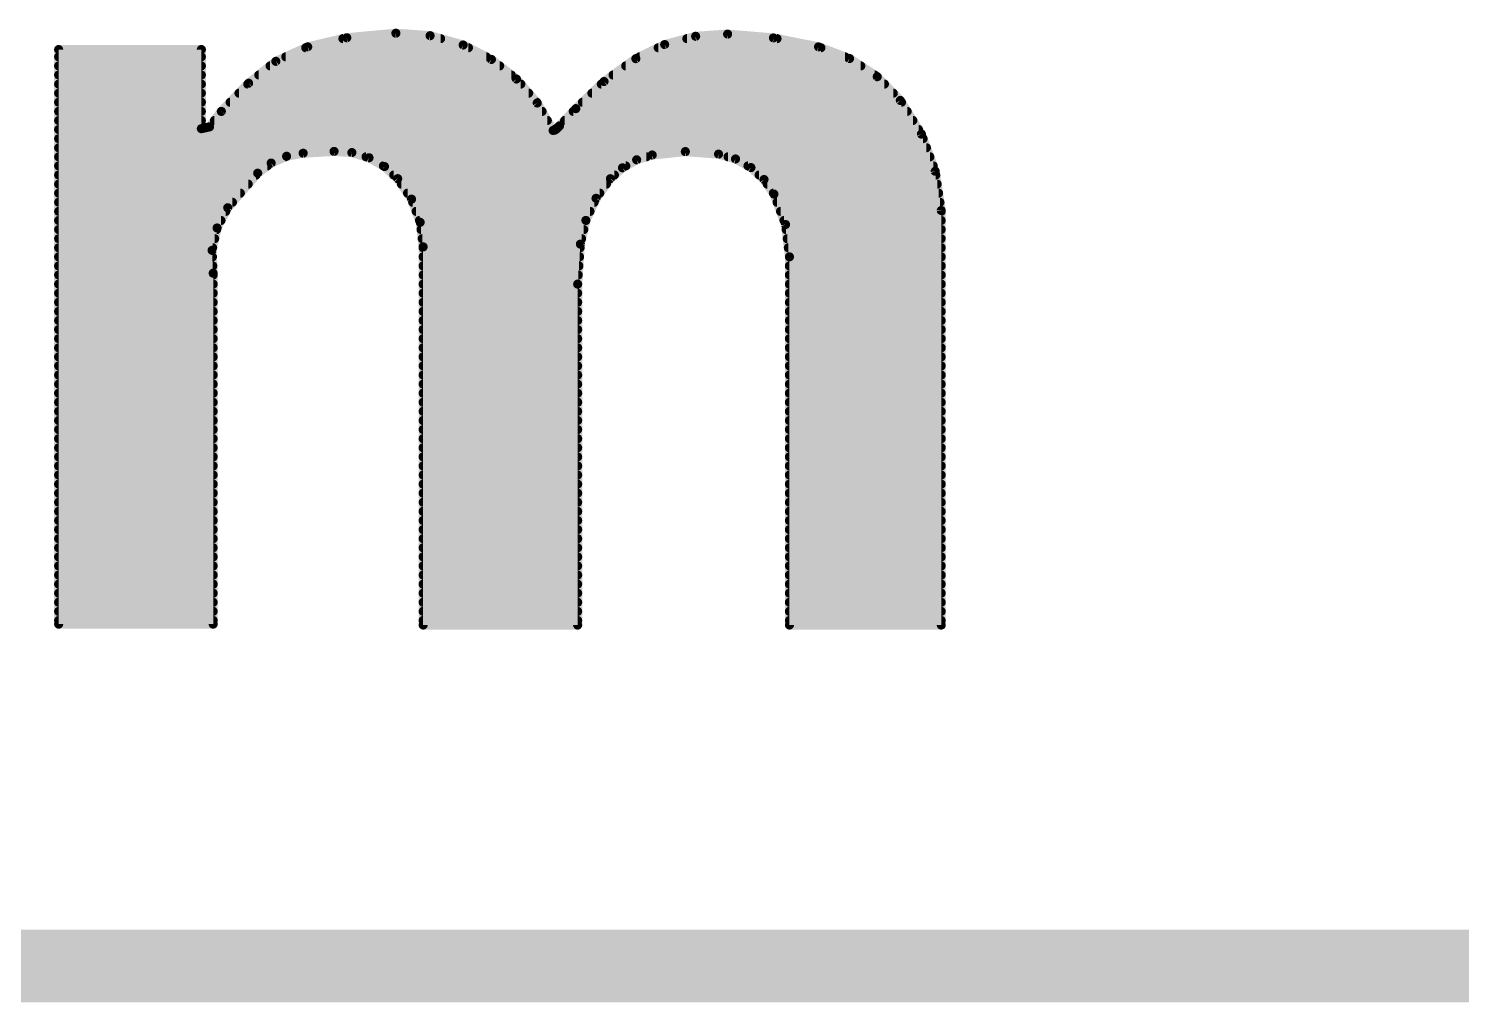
# Model space of a CAD drawing. Extents: x -0.1 to 94.1, y -0.1 to 63.6.
# Drawn here: x 54.587 to 58.591, y -0.102 to 2.619 of the extents above; entities that cross this region are included whole.
import ezdxf

# ---------------------------------------------------------------- set-up
doc = ezdxf.new("R2010")
doc.units = 0
doc.layers.add('20', color=53, linetype='CONTINUOUS')
doc.layers.add('21', color=41, linetype='CONTINUOUS')

msp = doc.modelspace()

# ---------------------------------------------------------------- linework, layer by layer
at = {"layer": '20', "const_width": 0.2032}
msp.add_lwpolyline([(2.3221, 0), (91.6579, 0)], dxfattribs=at)
at = {"layer": '21', "const_width": 0.0254}
for points in [[(55.3669, 2.5679), (55.4761, 2.5933)], [(55.4654, 2.5908), (55.7382, 2.5908)], [(55.4761, 2.5933), (55.6133, 2.606)], [(55.6133, 2.606), (55.709, 2.5991)], [(55.709, 2.5991), (55.8013, 2.573)], [(56.3644, 2.5742), (56.451, 2.5974)], [(56.4265, 2.5908), (56.6784, 2.5908)], [(56.451, 2.5974), (56.5404, 2.6035)], [(56.5404, 2.6035), (56.6684, 2.5928)], [(56.6684, 2.5928), (56.7944, 2.5679)], [(54.671, 0.955), (54.671, 2.5603)], [(54.671, 2.5603), (55.0697, 2.5603)], [(55.0697, 2.5603), (55.0697, 2.3393)], [(55.278, 2.5275), (55.3669, 2.5679)], [(55.3614, 2.5654), (55.8162, 2.5654)], [(55.8013, 2.573), (55.8803, 2.5327)], [(56.2839, 2.5349), (56.3644, 2.5742)], [(56.3464, 2.5654), (56.801, 2.5654)], [(56.7944, 2.5679), (56.881, 2.5352)], [(54.671, 2.54), (55.0697, 2.54)], [(54.671, 2.5146), (55.0697, 2.5146)], [(55.2018, 2.4663), (55.278, 2.5275)], [(55.2619, 2.5146), (55.9034, 2.5146)], [(55.3055, 2.54), (55.8659, 2.54)], [(55.8803, 2.5327), (55.9502, 2.478)], [(56.195, 2.4711), (56.2839, 2.5349)], [(56.2556, 2.5146), (56.9125, 2.5146)], [(56.2943, 2.54), (56.8684, 2.54)], [(56.881, 2.5352), (56.9585, 2.4845)], [(54.671, 2.4892), (55.0697, 2.4892)], [(55.2303, 2.4892), (55.9359, 2.4892)], [(55.9502, 2.478), (56.0083, 2.4111)], [(56.1162, 2.3952), (56.195, 2.4711)], [(56.2202, 2.4892), (56.9513, 2.4892)], [(56.9585, 2.4845), (57.023, 2.4181)], [(54.671, 2.4638), (55.0697, 2.4638)], [(54.671, 2.4384), (55.0697, 2.4384)], [(55.1256, 2.3876), (55.2018, 2.4663)], [(55.1748, 2.4384), (55.9846, 2.4384)], [(55.1994, 2.4638), (55.9625, 2.4638)], [(56.1611, 2.4384), (57.0033, 2.4384)], [(56.1874, 2.4638), (56.9786, 2.4638)], [(54.671, 2.413), (55.0697, 2.413)], [(55.1502, 2.413), (56.0067, 2.413)], [(56.0083, 2.4111), (56.0527, 2.3343)], [(56.0705, 2.347), (56.1162, 2.3952)], [(56.1347, 2.413), (57.0262, 2.413)], [(57.023, 2.4181), (57.0818, 2.3242)], [(54.671, 2.3876), (55.0697, 2.3876)], [(54.671, 2.3622), (55.0697, 2.3622)], [(55.0926, 2.3444), (55.1256, 2.3876)], [(55.1062, 2.3622), (56.0366, 2.3622)], [(55.1256, 2.3876), (56.0219, 2.3876)], [(56.0849, 2.3622), (57.058, 2.3622)], [(56.109, 2.3876), (57.0421, 2.3876)], [(54.671, 2.3368), (56.0513, 2.3368)], [(54.671, 2.3114), (57.0866, 2.3114)], [(55.0697, 2.3393), (55.0926, 2.3444)], [(56.0527, 2.3343), (56.0574, 2.3352)], [(56.0574, 2.3352), (56.0614, 2.3379)], [(56.0598, 2.3368), (57.0739, 2.3368)], [(56.0614, 2.3379), (56.0705, 2.347)], [(57.0818, 2.3242), (57.1205, 2.2203)], [(54.671, 2.286), (57.096, 2.286)], [(55.3542, 2.2708), (55.3079, 2.2621)], [(55.4406, 2.2758), (55.3542, 2.2708)], [(55.4904, 2.2725), (55.4406, 2.2758)], [(55.5383, 2.2581), (55.4904, 2.2725)], [(56.4222, 2.2752), (56.3296, 2.2657)], [(56.515, 2.2682), (56.4222, 2.2752)], [(54.671, 2.2606), (55.3044, 2.2606)], [(54.671, 2.2352), (55.2542, 2.2352)], [(55.2648, 2.2432), (55.2272, 2.2149)], [(55.3079, 2.2621), (55.2648, 2.2432)], [(55.53, 2.2606), (56.313, 2.2606)], [(55.5816, 2.2334), (55.5383, 2.2581)], [(55.5785, 2.2352), (56.2558, 2.2352)], [(55.6184, 2.1996), (55.5816, 2.2334)], [(56.2465, 2.23), (56.2127, 2.1996)], [(56.2861, 2.2524), (56.2465, 2.23)], [(56.3296, 2.2657), (56.2861, 2.2524)], [(56.5625, 2.2547), (56.515, 2.2682)], [(56.5416, 2.2606), (57.1055, 2.2606)], [(56.6056, 2.2306), (56.5625, 2.2547)], [(56.5973, 2.2352), (57.1149, 2.2352)], [(56.6421, 2.1973), (56.6056, 2.2306)], [(54.671, 2.2098), (55.2228, 2.2098)], [(55.2272, 2.2149), (55.1434, 2.1184)], [(55.6073, 2.2098), (56.2241, 2.2098)], [(55.6571, 2.1424), (55.6184, 2.1996)], [(56.2127, 2.1996), (56.1726, 2.1447)], [(56.6284, 2.2098), (57.1221, 2.2098)], [(56.6699, 2.1565), (56.6421, 2.1973)], [(57.1205, 2.2203), (57.1373, 2.1107)], [(54.671, 2.1844), (55.2007, 2.1844)], [(54.671, 2.159), (55.1787, 2.159)], [(55.6287, 2.1844), (56.2016, 2.1844)], [(55.6459, 2.159), (56.1831, 2.159)], [(56.6509, 2.1844), (57.126, 2.1844)], [(56.6682, 2.159), (57.1299, 2.159)], [(56.7021, 2.0715), (56.6699, 2.1565)], [(54.671, 2.1336), (55.1566, 2.1336)], [(55.1434, 2.1184), (55.1136, 2.0618)], [(55.6813, 2.0777), (55.6571, 2.1424)], [(55.6604, 2.1336), (56.1675, 2.1336)], [(56.1726, 2.1447), (56.1443, 2.083)], [(56.6786, 2.1336), (57.1338, 2.1336)], [(57.1373, 2.1107), (57.1373, 0.9525)], [(54.671, 2.1082), (55.138, 2.1082)], [(54.671, 2.0828), (55.1246, 2.0828)], [(55.6699, 2.1082), (56.1559, 2.1082)], [(55.6794, 2.0828), (56.1443, 2.0828)], [(55.6895, 2.0091), (55.6813, 2.0777)], [(56.1443, 2.083), (56.1289, 2.0168)], [(56.6882, 2.1082), (57.1373, 2.1082)], [(56.6979, 2.0828), (57.1373, 2.0828)], [(56.7131, 1.9812), (56.7021, 2.0715)], [(54.671, 2.0574), (55.1126, 2.0574)], [(54.671, 2.032), (55.107, 2.032)], [(55.1136, 2.0618), (55.0997, 1.9994)], [(55.6837, 2.0574), (56.1384, 2.0574)], [(55.6868, 2.032), (56.1324, 2.032)], [(56.7039, 2.0574), (57.1373, 2.0574)], [(56.7069, 2.032), (57.1373, 2.032)], [(54.671, 2.0066), (55.1013, 2.0066)], [(55.0997, 1.9994), (55.1028, 1.9355)], [(55.6895, 0.9525), (55.6895, 2.0091)], [(55.6895, 2.0066), (56.1282, 2.0066)], [(56.1289, 2.0168), (56.1213, 1.905)], [(56.71, 2.0066), (57.1373, 2.0066)], [(54.671, 1.9812), (55.1006, 1.9812)], [(54.671, 1.9558), (55.1018, 1.9558)], [(55.6895, 1.9812), (56.1265, 1.9812)], [(55.6895, 1.9558), (56.1248, 1.9558)], [(56.7131, 0.9525), (56.7131, 1.9812)], [(56.7131, 1.9812), (57.1373, 1.9812)], [(56.7131, 1.9558), (57.1373, 1.9558)], [(54.671, 1.9304), (55.1028, 1.9304)], [(55.1028, 1.9355), (55.1028, 0.955)], [(55.6895, 1.9304), (56.123, 1.9304)], [(56.7131, 1.9304), (57.1373, 1.9304)], [(54.671, 1.905), (55.1028, 1.905)], [(54.671, 1.8796), (55.1028, 1.8796)], [(55.6895, 1.905), (56.1213, 1.905)], [(55.6895, 1.8796), (56.1213, 1.8796)], [(56.1213, 1.905), (56.1213, 0.9525)], [(56.7131, 1.905), (57.1373, 1.905)], [(56.7131, 1.8796), (57.1373, 1.8796)], [(54.671, 1.8542), (55.1028, 1.8542)], [(55.6895, 1.8542), (56.1213, 1.8542)], [(56.7131, 1.8542), (57.1373, 1.8542)], [(54.671, 1.8288), (55.1028, 1.8288)], [(54.671, 1.8034), (55.1028, 1.8034)], [(55.6895, 1.8288), (56.1213, 1.8288)], [(55.6895, 1.8034), (56.1213, 1.8034)], [(56.7131, 1.8288), (57.1373, 1.8288)], [(56.7131, 1.8034), (57.1373, 1.8034)], [(54.671, 1.778), (55.1028, 1.778)], [(54.671, 1.7526), (55.1028, 1.7526)], [(55.6895, 1.778), (56.1213, 1.778)], [(55.6895, 1.7526), (56.1213, 1.7526)], [(56.7131, 1.778), (57.1373, 1.778)], [(56.7131, 1.7526), (57.1373, 1.7526)], [(54.671, 1.7272), (55.1028, 1.7272)], [(55.6895, 1.7272), (56.1213, 1.7272)], [(56.7131, 1.7272), (57.1373, 1.7272)], [(54.671, 1.7018), (55.1028, 1.7018)], [(54.671, 1.6764), (55.1028, 1.6764)], [(55.6895, 1.7018), (56.1213, 1.7018)], [(55.6895, 1.6764), (56.1213, 1.6764)], [(56.7131, 1.7018), (57.1373, 1.7018)], [(56.7131, 1.6764), (57.1373, 1.6764)], [(54.671, 1.651), (55.1028, 1.651)], [(55.6895, 1.651), (56.1213, 1.651)], [(56.7131, 1.651), (57.1373, 1.651)], [(54.671, 1.6256), (55.1028, 1.6256)], [(54.671, 1.6002), (55.1028, 1.6002)], [(55.6895, 1.6256), (56.1213, 1.6256)], [(55.6895, 1.6002), (56.1213, 1.6002)], [(56.7131, 1.6256), (57.1373, 1.6256)], [(56.7131, 1.6002), (57.1373, 1.6002)], [(54.671, 1.5748), (55.1028, 1.5748)], [(54.671, 1.5494), (55.1028, 1.5494)], [(55.6895, 1.5748), (56.1213, 1.5748)], [(55.6895, 1.5494), (56.1213, 1.5494)], [(56.7131, 1.5748), (57.1373, 1.5748)], [(56.7131, 1.5494), (57.1373, 1.5494)], [(54.671, 1.524), (55.1028, 1.524)], [(55.6895, 1.524), (56.1213, 1.524)], [(56.7131, 1.524), (57.1373, 1.524)], [(54.671, 1.4986), (55.1028, 1.4986)], [(54.671, 1.4732), (55.1028, 1.4732)], [(55.6895, 1.4986), (56.1213, 1.4986)], [(55.6895, 1.4732), (56.1213, 1.4732)], [(56.7131, 1.4986), (57.1373, 1.4986)], [(56.7131, 1.4732), (57.1373, 1.4732)], [(54.671, 1.4478), (55.1028, 1.4478)], [(55.6895, 1.4478), (56.1213, 1.4478)], [(56.7131, 1.4478), (57.1373, 1.4478)], [(54.671, 1.4224), (55.1028, 1.4224)], [(54.671, 1.397), (55.1028, 1.397)], [(55.6895, 1.4224), (56.1213, 1.4224)], [(55.6895, 1.397), (56.1213, 1.397)], [(56.7131, 1.4224), (57.1373, 1.4224)], [(56.7131, 1.397), (57.1373, 1.397)], [(54.671, 1.3716), (55.1028, 1.3716)], [(55.6895, 1.3716), (56.1213, 1.3716)], [(56.7131, 1.3716), (57.1373, 1.3716)], [(54.671, 1.3462), (55.1028, 1.3462)], [(54.671, 1.3208), (55.1028, 1.3208)], [(55.6895, 1.3462), (56.1213, 1.3462)], [(55.6895, 1.3208), (56.1213, 1.3208)], [(56.7131, 1.3462), (57.1373, 1.3462)], [(56.7131, 1.3208), (57.1373, 1.3208)], [(54.671, 1.2954), (55.1028, 1.2954)], [(54.671, 1.27), (55.1028, 1.27)], [(55.6895, 1.2954), (56.1213, 1.2954)], [(55.6895, 1.27), (56.1213, 1.27)], [(56.7131, 1.2954), (57.1373, 1.2954)], [(56.7131, 1.27), (57.1373, 1.27)], [(54.671, 1.2446), (55.1028, 1.2446)], [(55.6895, 1.2446), (56.1213, 1.2446)], [(56.7131, 1.2446), (57.1373, 1.2446)], [(54.671, 1.2192), (55.1028, 1.2192)], [(54.671, 1.1938), (55.1028, 1.1938)], [(55.6895, 1.2192), (56.1213, 1.2192)], [(55.6895, 1.1938), (56.1213, 1.1938)], [(56.7131, 1.2192), (57.1373, 1.2192)], [(56.7131, 1.1938), (57.1373, 1.1938)], [(54.671, 1.1684), (55.1028, 1.1684)], [(55.6895, 1.1684), (56.1213, 1.1684)], [(56.7131, 1.1684), (57.1373, 1.1684)], [(54.671, 1.143), (55.1028, 1.143)], [(54.671, 1.1176), (55.1028, 1.1176)], [(55.6895, 1.143), (56.1213, 1.143)], [(55.6895, 1.1176), (56.1213, 1.1176)], [(56.7131, 1.143), (57.1373, 1.143)], [(56.7131, 1.1176), (57.1373, 1.1176)], [(54.671, 1.0922), (55.1028, 1.0922)], [(55.6895, 1.0922), (56.1213, 1.0922)], [(56.7131, 1.0922), (57.1373, 1.0922)], [(54.671, 1.0668), (55.1028, 1.0668)], [(54.671, 1.0414), (55.1028, 1.0414)], [(55.6895, 1.0668), (56.1213, 1.0668)], [(55.6895, 1.0414), (56.1213, 1.0414)], [(56.7131, 1.0668), (57.1373, 1.0668)], [(56.7131, 1.0414), (57.1373, 1.0414)], [(54.671, 1.016), (55.1028, 1.016)], [(54.671, 0.9906), (55.1028, 0.9906)], [(55.6895, 1.016), (56.1213, 1.016)], [(55.6895, 0.9906), (56.1213, 0.9906)], [(56.7131, 1.016), (57.1373, 1.016)], [(56.7131, 0.9906), (57.1373, 0.9906)], [(54.671, 0.9652), (55.1028, 0.9652)], [(55.1028, 0.955), (54.671, 0.955)], [(55.6895, 0.9652), (56.1213, 0.9652)], [(56.1213, 0.9525), (55.6895, 0.9525)], [(56.7131, 0.9652), (57.1373, 0.9652)], [(57.1373, 0.9525), (56.7131, 0.9525)]]:
    msp.add_lwpolyline(points, dxfattribs=at)
at = {"layer": '21', "const_width": 0.0127}
for points in [[(55.4654, 2.5972, 1), (55.4654, 2.5845)], [(55.4755, 2.5996, 1), (55.4767, 2.587)], [(55.4775, 2.5871, 1), (55.4747, 2.5995)], [(55.6138, 2.6123, 1), (55.6128, 2.5997)], [(55.6139, 2.5997, 1), (55.6127, 2.6123)], [(55.7107, 2.6052, 1), (55.7073, 2.5929)], [(55.7085, 2.5927, 1), (55.7094, 2.6054)], [(55.7382, 2.5845, 1), (55.7382, 2.5972)], [(56.4265, 2.5972, 1), (56.4265, 2.5845)], [(56.4506, 2.6037, 1), (56.4514, 2.591)], [(56.4526, 2.5912, 1), (56.4494, 2.6035)], [(56.5409, 2.6098, 1), (56.5399, 2.5972)], [(56.5408, 2.5972, 1), (56.54, 2.6098)], [(56.6696, 2.599, 1), (56.6672, 2.5866)], [(56.6679, 2.5865, 1), (56.6689, 2.5991)], [(56.6784, 2.5845, 1), (56.6784, 2.5972)], [(54.671, 2.5667, 1), (54.671, 2.554)], [(54.6773, 2.5603, 1), (54.6647, 2.5603)], [(55.0761, 2.5603, 1), (55.0634, 2.5603)], [(55.0697, 2.554, 1), (55.0697, 2.5667)], [(55.3614, 2.5717, 1), (55.3614, 2.5591)], [(55.3655, 2.5741, 1), (55.3683, 2.5617)], [(55.3695, 2.5621, 1), (55.3643, 2.5737)], [(55.8042, 2.5787, 1), (55.7984, 2.5673)], [(55.7996, 2.5669, 1), (55.803, 2.5791)], [(55.8162, 2.5591, 1), (55.8162, 2.5717)], [(56.3464, 2.5717, 1), (56.3464, 2.5591)], [(56.3628, 2.5803, 1), (56.3661, 2.5681)], [(56.3672, 2.5685, 1), (56.3616, 2.5799)], [(56.7966, 2.5738, 1), (56.7922, 2.562)], [(56.7932, 2.5617, 1), (56.7956, 2.5741)], [(56.801, 2.5591, 1), (56.801, 2.5717)], [(54.671, 2.5463, 1), (54.671, 2.5337)], [(54.671, 2.521, 1), (54.671, 2.5083)], [(55.0697, 2.5337, 1), (55.0697, 2.5463)], [(55.0697, 2.5083, 1), (55.0697, 2.521)], [(55.2619, 2.521, 1), (55.2619, 2.5083)], [(55.2753, 2.5332, 1), (55.2806, 2.5217)], [(55.2819, 2.5225, 1), (55.274, 2.5324)], [(55.3055, 2.5463, 1), (55.3055, 2.5337)], [(55.8659, 2.5337, 1), (55.8659, 2.5463)], [(55.8842, 2.5377, 1), (55.8764, 2.5277)], [(55.8774, 2.527, 1), (55.8832, 2.5383)], [(55.9034, 2.5083, 1), (55.9034, 2.521)], [(56.2556, 2.521, 1), (56.2556, 2.5083)], [(56.2811, 2.5406, 1), (56.2867, 2.5292)], [(56.2876, 2.5297, 1), (56.2802, 2.5401)], [(56.2943, 2.5463, 1), (56.2943, 2.5337)], [(56.8684, 2.5337, 1), (56.8684, 2.5463)], [(56.8845, 2.5406, 1), (56.8776, 2.5299)], [(56.8788, 2.5293, 1), (56.8833, 2.5412)], [(56.9125, 2.5083, 1), (56.9125, 2.521)], [(54.671, 2.4956, 1), (54.671, 2.4829)], [(55.0697, 2.4829, 1), (55.0697, 2.4956)], [(55.2303, 2.4956, 1), (55.2303, 2.4829)], [(55.9359, 2.4829, 1), (55.9359, 2.4956)], [(55.9549, 2.4822, 1), (55.9454, 2.4739)], [(55.9462, 2.473, 1), (55.9541, 2.483)], [(56.1913, 2.4763, 1), (56.1987, 2.4659)], [(56.1994, 2.4665, 1), (56.1906, 2.4757)], [(56.2202, 2.4956, 1), (56.2202, 2.4829)], [(56.9513, 2.4829, 1), (56.9513, 2.4956)], [(56.963, 2.4889, 1), (56.9539, 2.4801)], [(56.955, 2.4792, 1), (56.962, 2.4898)], [(54.671, 2.4701, 1), (54.671, 2.4575)], [(54.671, 2.4447, 1), (54.671, 2.4321)], [(55.0697, 2.4575, 1), (55.0697, 2.4701)], [(55.0697, 2.4321, 1), (55.0697, 2.4447)], [(55.1748, 2.4447, 1), (55.1748, 2.4321)], [(55.1994, 2.4701, 1), (55.1994, 2.4575)], [(55.1978, 2.4713, 1), (55.2058, 2.4613)], [(55.2064, 2.4619, 1), (55.1972, 2.4707)], [(55.9625, 2.4575, 1), (55.9625, 2.4701)], [(55.9846, 2.4321, 1), (55.9846, 2.4447)], [(56.1611, 2.4447, 1), (56.1611, 2.4321)], [(56.1874, 2.4701, 1), (56.1874, 2.4575)], [(56.9786, 2.4575, 1), (56.9786, 2.4701)], [(57.0033, 2.4321, 1), (57.0033, 2.4447)], [(54.671, 2.4194, 1), (54.671, 2.4067)], [(55.0697, 2.4067, 1), (55.0697, 2.4194)], [(55.1502, 2.4194, 1), (55.1502, 2.4067)], [(56.0138, 2.4143, 1), (56.0028, 2.4079)], [(56.0035, 2.4069, 1), (56.0131, 2.4153)], [(56.0067, 2.4067, 1), (56.0067, 2.4194)], [(56.1118, 2.3998, 1), (56.1206, 2.3906)], [(56.1208, 2.3908, 1), (56.1116, 2.3996)], [(56.1347, 2.4194, 1), (56.1347, 2.4067)], [(57.0284, 2.4215, 1), (57.0176, 2.4147)], [(57.0184, 2.4137, 1), (57.0276, 2.4225)], [(57.0262, 2.4067, 1), (57.0262, 2.4194)], [(54.671, 2.3939, 1), (54.671, 2.3813)], [(54.671, 2.3685, 1), (54.671, 2.3559)], [(55.0697, 2.3813, 1), (55.0697, 2.3939)], [(55.0697, 2.3559, 1), (55.0697, 2.3685)], [(55.1062, 2.3685, 1), (55.1062, 2.3559)], [(55.1256, 2.3939, 1), (55.1256, 2.3813)], [(55.121, 2.392, 1), (55.1302, 2.3832)], [(55.1306, 2.3837, 1), (55.1206, 2.3915)], [(56.0219, 2.3813, 1), (56.0219, 2.3939)], [(56.0366, 2.3559, 1), (56.0366, 2.3685)], [(56.0849, 2.3685, 1), (56.0849, 2.3559)], [(56.109, 2.3939, 1), (56.109, 2.3813)], [(57.0421, 2.3813, 1), (57.0421, 2.3939)], [(57.058, 2.3559, 1), (57.058, 2.3685)], [(54.671, 2.3432, 1), (54.671, 2.3305)], [(54.671, 2.3177, 1), (54.671, 2.3051)], [(55.0683, 2.3455, 1), (55.0711, 2.3331)], [(55.0634, 2.3393, 1), (55.0761, 2.3393)], [(55.0876, 2.3483, 1), (55.0976, 2.3405)], [(55.094, 2.3382, 1), (55.0912, 2.3506)], [(56.0515, 2.3405, 1), (56.0539, 2.3281)], [(56.0472, 2.3311, 1), (56.0582, 2.3375)], [(56.0539, 2.3405, 1), (56.061, 2.33)], [(56.0513, 2.3305, 1), (56.0513, 2.3432)], [(56.0598, 2.3432, 1), (56.0598, 2.3305)], [(56.0569, 2.3424, 1), (56.0659, 2.3334)], [(56.0586, 2.329, 1), (56.0562, 2.3415)], [(56.0649, 2.3326, 1), (56.0579, 2.3432)], [(56.0659, 2.3514, 1), (56.0751, 2.3426)], [(56.075, 2.3425, 1), (56.066, 2.3515)], [(57.0739, 2.3305, 1), (57.0739, 2.3432)], [(57.0878, 2.3264, 1), (57.0759, 2.3219)], [(57.0765, 2.3208, 1), (57.0872, 2.3275)], [(57.0866, 2.3051, 1), (57.0866, 2.3177)], [(54.671, 2.2923, 1), (54.671, 2.2797)], [(55.3538, 2.2771, 1), (55.3546, 2.2645)], [(55.3554, 2.2646, 1), (55.353, 2.277)], [(55.441, 2.2821, 1), (55.4402, 2.2695)], [(55.441, 2.2695, 1), (55.4402, 2.2821)], [(55.4923, 2.2786, 1), (55.4886, 2.2664)], [(55.49, 2.2662, 1), (55.4908, 2.2788)], [(56.4227, 2.2815, 1), (56.4217, 2.2688)], [(56.4228, 2.2688, 1), (56.4215, 2.2815)], [(57.096, 2.2797, 1), (57.096, 2.2923)], [(54.671, 2.267, 1), (54.671, 2.2543)], [(54.671, 2.2416, 1), (54.671, 2.2289)], [(55.2542, 2.2289, 1), (55.2542, 2.2416)], [(55.2623, 2.249, 1), (55.2674, 2.2374)], [(55.2687, 2.2381, 1), (55.261, 2.2483)], [(55.3068, 2.2684, 1), (55.3091, 2.2559)], [(55.3044, 2.2543, 1), (55.3044, 2.267)], [(55.3105, 2.2563, 1), (55.3054, 2.268)], [(55.53, 2.267, 1), (55.53, 2.2543)], [(55.5414, 2.2636, 1), (55.5351, 2.2526)], [(55.5364, 2.252, 1), (55.5401, 2.2642)], [(55.5785, 2.2416, 1), (55.5785, 2.2289)], [(55.5859, 2.2381, 1), (55.5773, 2.2287)], [(55.5785, 2.2279, 1), (55.5848, 2.2389)], [(56.2508, 2.2253, 1), (56.2423, 2.2347)], [(56.2558, 2.2289, 1), (56.2558, 2.2416)], [(56.2843, 2.2584, 1), (56.288, 2.2463)], [(56.2892, 2.2468, 1), (56.283, 2.2579)], [(56.313, 2.2543, 1), (56.313, 2.267)], [(56.329, 2.272, 1), (56.3302, 2.2594)], [(56.3315, 2.2596, 1), (56.3277, 2.2718)], [(56.5167, 2.2743, 1), (56.5133, 2.2621)], [(56.5145, 2.2619, 1), (56.5155, 2.2745)], [(56.5416, 2.267, 1), (56.5416, 2.2543)], [(56.5656, 2.2602, 1), (56.5594, 2.2491)], [(56.5607, 2.2485, 1), (56.5642, 2.2608)], [(56.5973, 2.2416, 1), (56.5973, 2.2289)], [(56.6099, 2.2353, 1), (56.6013, 2.2259)], [(56.6025, 2.225, 1), (56.6087, 2.2361)], [(57.1055, 2.2543, 1), (57.1055, 2.267)], [(57.1149, 2.2289, 1), (57.1149, 2.2416)], [(54.671, 2.2161, 1), (54.671, 2.2035)], [(55.2234, 2.22, 1), (55.231, 2.2098)], [(55.232, 2.2107, 1), (55.2224, 2.2191)], [(55.2228, 2.2035, 1), (55.2228, 2.2161)], [(55.6073, 2.2161, 1), (55.6073, 2.2035)], [(55.6237, 2.2032, 1), (55.6131, 2.196)], [(55.6141, 2.1949, 1), (55.6227, 2.2043)], [(56.2085, 2.2043, 1), (56.2169, 2.1949)], [(56.2178, 2.1959, 1), (56.2076, 2.2033)], [(56.2241, 2.2035, 1), (56.2241, 2.2161)], [(56.2434, 2.2355, 1), (56.2497, 2.2245)], [(56.6284, 2.2161, 1), (56.6284, 2.2035)], [(56.6473, 2.2009, 1), (56.6368, 2.1937)], [(56.6378, 2.1926, 1), (56.6463, 2.202)], [(57.1267, 2.2212, 1), (57.1142, 2.2193)], [(57.1145, 2.218, 1), (57.1264, 2.2225)], [(57.1221, 2.2035, 1), (57.1221, 2.2161)], [(54.671, 2.1907, 1), (54.671, 2.1781)], [(54.671, 2.1654, 1), (54.671, 2.1527)], [(55.1787, 2.1527, 1), (55.1787, 2.1654)], [(55.2007, 2.1781, 1), (55.2007, 2.1907)], [(55.6287, 2.1907, 1), (55.6287, 2.1781)], [(55.6459, 2.1654, 1), (55.6459, 2.1527)], [(56.1831, 2.1527, 1), (56.1831, 2.1654)], [(56.2016, 2.1781, 1), (56.2016, 2.1907)], [(56.6509, 2.1907, 1), (56.6509, 2.1781)], [(56.6682, 2.1654, 1), (56.6682, 2.1527)], [(56.6758, 2.1588, 1), (56.664, 2.1542)], [(56.6647, 2.1529, 1), (56.6751, 2.1601)], [(57.126, 2.1781, 1), (57.126, 2.1907)], [(57.1299, 2.1527, 1), (57.1299, 2.1654)], [(54.671, 2.1399, 1), (54.671, 2.1273)], [(55.1386, 2.1226, 1), (55.1482, 2.1142)], [(55.149, 2.1154, 1), (55.1378, 2.1214)], [(55.1566, 2.1273, 1), (55.1566, 2.1399)], [(55.6631, 2.1446, 1), (55.6512, 2.1402)], [(55.6519, 2.1388, 1), (55.6624, 2.146)], [(55.6604, 2.1399, 1), (55.6604, 2.1273)], [(56.1675, 2.1485, 1), (56.1778, 2.141)], [(56.1784, 2.1421, 1), (56.1669, 2.1474)], [(56.1675, 2.1273, 1), (56.1675, 2.1399)], [(56.6786, 2.1399, 1), (56.6786, 2.1273)], [(57.1437, 2.1107, 1), (57.131, 2.1107)], [(57.1338, 2.1273, 1), (57.1338, 2.1399)], [(54.671, 2.1145, 1), (54.671, 2.1019)], [(54.671, 2.0892, 1), (54.671, 2.0765)], [(55.1246, 2.0765, 1), (55.1246, 2.0892)], [(55.138, 2.1019, 1), (55.138, 2.1145)], [(55.6699, 2.1145, 1), (55.6699, 2.1019)], [(55.6794, 2.0892, 1), (55.6794, 2.0765)], [(55.6876, 2.0784, 1), (55.675, 2.0769)], [(55.6753, 2.0755, 1), (55.6872, 2.0799)], [(56.1386, 2.0856, 1), (56.1501, 2.0803)], [(56.1505, 2.0815, 1), (56.1381, 2.0844)], [(56.1443, 2.0765, 1), (56.1443, 2.0892)], [(56.1559, 2.1019, 1), (56.1559, 2.1145)], [(56.6882, 2.1145, 1), (56.6882, 2.1019)], [(56.6979, 2.0892, 1), (56.6979, 2.0765)], [(56.7085, 2.0722, 1), (56.6958, 2.0707)], [(57.131, 2.1097, 1), (57.1436, 2.1117)], [(57.1373, 2.1019, 1), (57.1373, 2.1145)], [(57.1373, 2.0765, 1), (57.1373, 2.0892)], [(54.671, 2.0637, 1), (54.671, 2.0511)], [(54.671, 2.0383, 1), (54.671, 2.0257)], [(55.107, 2.0257, 1), (55.107, 2.0383)], [(55.108, 2.0648, 1), (55.1192, 2.0589)], [(55.1198, 2.0604, 1), (55.1074, 2.0632)], [(55.1126, 2.0511, 1), (55.1126, 2.0637)], [(55.6837, 2.0637, 1), (55.6837, 2.0511)], [(55.6868, 2.0383, 1), (55.6868, 2.0257)], [(56.1324, 2.0257, 1), (56.1324, 2.0383)], [(56.1384, 2.0511, 1), (56.1384, 2.0637)], [(56.6962, 2.0692, 1), (56.7081, 2.0737)], [(56.7039, 2.0637, 1), (56.7039, 2.0511)], [(56.7069, 2.0383, 1), (56.7069, 2.0257)], [(57.1373, 2.0511, 1), (57.1373, 2.0637)], [(57.1373, 2.0257, 1), (57.1373, 2.0383)], [(54.671, 2.013, 1), (54.671, 2.0003)], [(55.1061, 1.9997, 1), (55.0934, 1.9991)], [(55.0935, 2.0008, 1), (55.1059, 1.998)], [(55.1013, 2.0003, 1), (55.1013, 2.013)], [(55.6895, 2.013, 1), (55.6895, 2.0003)], [(55.6959, 2.0091, 1), (55.6832, 2.0091)], [(55.6832, 2.0083, 1), (55.6958, 2.0099)], [(56.1227, 2.0182, 1), (56.1351, 2.0154)], [(56.1352, 2.0164, 1), (56.1226, 2.0172)], [(56.1282, 2.0003, 1), (56.1282, 2.013)], [(56.71, 2.013, 1), (56.71, 2.0003)], [(57.1373, 2.0003, 1), (57.1373, 2.013)], [(54.671, 1.9876, 1), (54.671, 1.9748)], [(54.671, 1.9622, 1), (54.671, 1.9494)], [(55.1006, 1.9748, 1), (55.1006, 1.9876)], [(55.1018, 1.9494, 1), (55.1018, 1.9622)], [(55.6895, 1.9876, 1), (55.6895, 1.9748)], [(55.6895, 1.9622, 1), (55.6895, 1.9494)], [(56.1248, 1.9494, 1), (56.1248, 1.9622)], [(56.1265, 1.9748, 1), (56.1265, 1.9876)], [(56.7131, 1.9876, 1), (56.7131, 1.9748)], [(56.7131, 1.9622, 1), (56.7131, 1.9494)], [(56.7195, 1.9812, 1), (56.7068, 1.9812)], [(56.7068, 1.9804, 1), (56.7194, 1.982)], [(57.1373, 1.9748, 1), (57.1373, 1.9876)], [(57.1373, 1.9494, 1), (57.1373, 1.9622)], [(54.671, 1.9368, 1), (54.671, 1.9241)], [(55.1091, 1.9355, 1), (55.0965, 1.9355)], [(55.0965, 1.9352, 1), (55.1091, 1.9358)], [(55.1028, 1.9241, 1), (55.1028, 1.9368)], [(55.6895, 1.9368, 1), (55.6895, 1.9241)], [(56.123, 1.9241, 1), (56.123, 1.9368)], [(56.7131, 1.9368, 1), (56.7131, 1.9241)], [(57.1373, 1.9241, 1), (57.1373, 1.9368)], [(54.671, 1.9114, 1), (54.671, 1.8986)], [(54.671, 1.886, 1), (54.671, 1.8733)], [(55.1028, 1.8986, 1), (55.1028, 1.9114)], [(55.1028, 1.8733, 1), (55.1028, 1.886)], [(55.6895, 1.9114, 1), (55.6895, 1.8986)], [(55.6895, 1.886, 1), (55.6895, 1.8733)], [(56.115, 1.9054, 1), (56.1276, 1.9046)], [(56.1277, 1.905, 1), (56.115, 1.905)], [(56.1213, 1.8986, 1), (56.1213, 1.9114)], [(56.1213, 1.8733, 1), (56.1213, 1.886)], [(56.7131, 1.9114, 1), (56.7131, 1.8986)], [(56.7131, 1.886, 1), (56.7131, 1.8733)], [(57.1373, 1.8986, 1), (57.1373, 1.9114)], [(57.1373, 1.8733, 1), (57.1373, 1.886)], [(54.671, 1.8606, 1), (54.671, 1.8478)], [(55.1028, 1.8478, 1), (55.1028, 1.8606)], [(55.6895, 1.8606, 1), (55.6895, 1.8478)], [(56.1213, 1.8478, 1), (56.1213, 1.8606)], [(56.7131, 1.8606, 1), (56.7131, 1.8478)], [(57.1373, 1.8478, 1), (57.1373, 1.8606)], [(54.671, 1.8352, 1), (54.671, 1.8224)], [(54.671, 1.8098, 1), (54.671, 1.7971)], [(55.1028, 1.8224, 1), (55.1028, 1.8352)], [(55.1028, 1.7971, 1), (55.1028, 1.8098)], [(55.6895, 1.8352, 1), (55.6895, 1.8224)], [(55.6895, 1.8098, 1), (55.6895, 1.7971)], [(56.1213, 1.8224, 1), (56.1213, 1.8352)], [(56.1213, 1.7971, 1), (56.1213, 1.8098)], [(56.7131, 1.8352, 1), (56.7131, 1.8224)], [(56.7131, 1.8098, 1), (56.7131, 1.7971)], [(57.1373, 1.8224, 1), (57.1373, 1.8352)], [(57.1373, 1.7971, 1), (57.1373, 1.8098)], [(54.671, 1.7844, 1), (54.671, 1.7716)], [(54.671, 1.759, 1), (54.671, 1.7463)], [(55.1028, 1.7716, 1), (55.1028, 1.7844)], [(55.1028, 1.7463, 1), (55.1028, 1.759)], [(55.6895, 1.7844, 1), (55.6895, 1.7716)], [(55.6895, 1.759, 1), (55.6895, 1.7463)], [(56.1213, 1.7716, 1), (56.1213, 1.7844)], [(56.1213, 1.7463, 1), (56.1213, 1.759)], [(56.7131, 1.7844, 1), (56.7131, 1.7716)], [(56.7131, 1.759, 1), (56.7131, 1.7463)], [(57.1373, 1.7716, 1), (57.1373, 1.7844)], [(57.1373, 1.7463, 1), (57.1373, 1.759)], [(54.671, 1.7336, 1), (54.671, 1.7208)], [(55.1028, 1.7208, 1), (55.1028, 1.7336)], [(55.6895, 1.7336, 1), (55.6895, 1.7208)], [(56.1213, 1.7208, 1), (56.1213, 1.7336)], [(56.7131, 1.7336, 1), (56.7131, 1.7208)], [(57.1373, 1.7208, 1), (57.1373, 1.7336)], [(54.671, 1.7082, 1), (54.671, 1.6954)], [(54.671, 1.6828, 1), (54.671, 1.6701)], [(55.1028, 1.6954, 1), (55.1028, 1.7082)], [(55.1028, 1.6701, 1), (55.1028, 1.6828)], [(55.6895, 1.7082, 1), (55.6895, 1.6954)], [(55.6895, 1.6828, 1), (55.6895, 1.6701)], [(56.1213, 1.6954, 1), (56.1213, 1.7082)], [(56.1213, 1.6701, 1), (56.1213, 1.6828)], [(56.7131, 1.7082, 1), (56.7131, 1.6954)], [(56.7131, 1.6828, 1), (56.7131, 1.6701)], [(57.1373, 1.6954, 1), (57.1373, 1.7082)], [(57.1373, 1.6701, 1), (57.1373, 1.6828)], [(54.671, 1.6574, 1), (54.671, 1.6446)], [(55.1028, 1.6446, 1), (55.1028, 1.6574)], [(55.6895, 1.6574, 1), (55.6895, 1.6446)], [(56.1213, 1.6446, 1), (56.1213, 1.6574)], [(56.7131, 1.6574, 1), (56.7131, 1.6446)], [(57.1373, 1.6446, 1), (57.1373, 1.6574)], [(54.671, 1.632, 1), (54.671, 1.6193)], [(54.671, 1.6066, 1), (54.671, 1.5938)], [(55.1028, 1.6193, 1), (55.1028, 1.632)], [(55.1028, 1.5938, 1), (55.1028, 1.6066)], [(55.6895, 1.632, 1), (55.6895, 1.6193)], [(55.6895, 1.6066, 1), (55.6895, 1.5938)], [(56.1213, 1.6193, 1), (56.1213, 1.632)], [(56.1213, 1.5938, 1), (56.1213, 1.6066)], [(56.7131, 1.632, 1), (56.7131, 1.6193)], [(56.7131, 1.6066, 1), (56.7131, 1.5938)], [(57.1373, 1.6193, 1), (57.1373, 1.632)], [(57.1373, 1.5938, 1), (57.1373, 1.6066)], [(54.671, 1.5812, 1), (54.671, 1.5684)], [(54.671, 1.5558, 1), (54.671, 1.5431)], [(55.1028, 1.5684, 1), (55.1028, 1.5812)], [(55.1028, 1.5431, 1), (55.1028, 1.5558)], [(55.6895, 1.5812, 1), (55.6895, 1.5684)], [(55.6895, 1.5558, 1), (55.6895, 1.5431)], [(56.1213, 1.5684, 1), (56.1213, 1.5812)], [(56.1213, 1.5431, 1), (56.1213, 1.5558)], [(56.7131, 1.5812, 1), (56.7131, 1.5684)], [(56.7131, 1.5558, 1), (56.7131, 1.5431)], [(57.1373, 1.5684, 1), (57.1373, 1.5812)], [(57.1373, 1.5431, 1), (57.1373, 1.5558)], [(54.671, 1.5304, 1), (54.671, 1.5176)], [(55.1028, 1.5176, 1), (55.1028, 1.5304)], [(55.6895, 1.5304, 1), (55.6895, 1.5176)], [(56.1213, 1.5176, 1), (56.1213, 1.5304)], [(56.7131, 1.5304, 1), (56.7131, 1.5176)], [(57.1373, 1.5176, 1), (57.1373, 1.5304)], [(54.671, 1.505, 1), (54.671, 1.4923)], [(54.671, 1.4796, 1), (54.671, 1.4668)], [(55.1028, 1.4923, 1), (55.1028, 1.505)], [(55.1028, 1.4668, 1), (55.1028, 1.4796)], [(55.6895, 1.505, 1), (55.6895, 1.4923)], [(55.6895, 1.4796, 1), (55.6895, 1.4668)], [(56.1213, 1.4923, 1), (56.1213, 1.505)], [(56.1213, 1.4668, 1), (56.1213, 1.4796)], [(56.7131, 1.505, 1), (56.7131, 1.4923)], [(56.7131, 1.4796, 1), (56.7131, 1.4668)], [(57.1373, 1.4923, 1), (57.1373, 1.505)], [(57.1373, 1.4668, 1), (57.1373, 1.4796)], [(54.671, 1.4542, 1), (54.671, 1.4414)], [(55.1028, 1.4414, 1), (55.1028, 1.4542)], [(55.6895, 1.4542, 1), (55.6895, 1.4414)], [(56.1213, 1.4414, 1), (56.1213, 1.4542)], [(56.7131, 1.4542, 1), (56.7131, 1.4414)], [(57.1373, 1.4414, 1), (57.1373, 1.4542)], [(54.671, 1.4288, 1), (54.671, 1.4161)], [(54.671, 1.4034, 1), (54.671, 1.3906)], [(55.1028, 1.4161, 1), (55.1028, 1.4288)], [(55.1028, 1.3906, 1), (55.1028, 1.4034)], [(55.6895, 1.4288, 1), (55.6895, 1.4161)], [(55.6895, 1.4034, 1), (55.6895, 1.3906)], [(56.1213, 1.4161, 1), (56.1213, 1.4288)], [(56.1213, 1.3906, 1), (56.1213, 1.4034)], [(56.7131, 1.4288, 1), (56.7131, 1.4161)], [(56.7131, 1.4034, 1), (56.7131, 1.3906)], [(57.1373, 1.4161, 1), (57.1373, 1.4288)], [(57.1373, 1.3906, 1), (57.1373, 1.4034)], [(54.671, 1.378, 1), (54.671, 1.3653)], [(55.1028, 1.3653, 1), (55.1028, 1.378)], [(55.6895, 1.378, 1), (55.6895, 1.3653)], [(56.1213, 1.3653, 1), (56.1213, 1.378)], [(56.7131, 1.378, 1), (56.7131, 1.3653)], [(57.1373, 1.3653, 1), (57.1373, 1.378)], [(54.671, 1.3526, 1), (54.671, 1.3398)], [(54.671, 1.3272, 1), (54.671, 1.3144)], [(55.1028, 1.3398, 1), (55.1028, 1.3526)], [(55.1028, 1.3144, 1), (55.1028, 1.3272)], [(55.6895, 1.3526, 1), (55.6895, 1.3398)], [(55.6895, 1.3272, 1), (55.6895, 1.3144)], [(56.1213, 1.3398, 1), (56.1213, 1.3526)], [(56.1213, 1.3144, 1), (56.1213, 1.3272)], [(56.7131, 1.3526, 1), (56.7131, 1.3398)], [(56.7131, 1.3272, 1), (56.7131, 1.3144)], [(57.1373, 1.3398, 1), (57.1373, 1.3526)], [(57.1373, 1.3144, 1), (57.1373, 1.3272)], [(54.671, 1.3018, 1), (54.671, 1.2891)], [(54.671, 1.2764, 1), (54.671, 1.2636)], [(55.1028, 1.2891, 1), (55.1028, 1.3018)], [(55.1028, 1.2636, 1), (55.1028, 1.2764)], [(55.6895, 1.3018, 1), (55.6895, 1.2891)], [(55.6895, 1.2764, 1), (55.6895, 1.2636)], [(56.1213, 1.2891, 1), (56.1213, 1.3018)], [(56.1213, 1.2636, 1), (56.1213, 1.2764)], [(56.7131, 1.3018, 1), (56.7131, 1.2891)], [(56.7131, 1.2764, 1), (56.7131, 1.2636)], [(57.1373, 1.2891, 1), (57.1373, 1.3018)], [(57.1373, 1.2636, 1), (57.1373, 1.2764)], [(54.671, 1.251, 1), (54.671, 1.2383)], [(55.1028, 1.2383, 1), (55.1028, 1.251)], [(55.6895, 1.251, 1), (55.6895, 1.2383)], [(56.1213, 1.2383, 1), (56.1213, 1.251)], [(56.7131, 1.251, 1), (56.7131, 1.2383)], [(57.1373, 1.2383, 1), (57.1373, 1.251)], [(54.671, 1.2256, 1), (54.671, 1.2128)], [(54.671, 1.2002, 1), (54.671, 1.1874)], [(55.1028, 1.2128, 1), (55.1028, 1.2256)], [(55.1028, 1.1874, 1), (55.1028, 1.2002)], [(55.6895, 1.2256, 1), (55.6895, 1.2128)], [(55.6895, 1.2002, 1), (55.6895, 1.1874)], [(56.1213, 1.2128, 1), (56.1213, 1.2256)], [(56.1213, 1.1874, 1), (56.1213, 1.2002)], [(56.7131, 1.2256, 1), (56.7131, 1.2128)], [(56.7131, 1.2002, 1), (56.7131, 1.1874)], [(57.1373, 1.2128, 1), (57.1373, 1.2256)], [(57.1373, 1.1874, 1), (57.1373, 1.2002)], [(54.671, 1.1748, 1), (54.671, 1.1621)], [(55.1028, 1.1621, 1), (55.1028, 1.1748)], [(55.6895, 1.1748, 1), (55.6895, 1.1621)], [(56.1213, 1.1621, 1), (56.1213, 1.1748)], [(56.7131, 1.1748, 1), (56.7131, 1.1621)], [(57.1373, 1.1621, 1), (57.1373, 1.1748)], [(54.671, 1.1494, 1), (54.671, 1.1366)], [(54.671, 1.124, 1), (54.671, 1.1113)], [(55.1028, 1.1366, 1), (55.1028, 1.1494)], [(55.1028, 1.1113, 1), (55.1028, 1.124)], [(55.6895, 1.1494, 1), (55.6895, 1.1366)], [(55.6895, 1.124, 1), (55.6895, 1.1113)], [(56.1213, 1.1366, 1), (56.1213, 1.1494)], [(56.1213, 1.1113, 1), (56.1213, 1.124)], [(56.7131, 1.1494, 1), (56.7131, 1.1366)], [(56.7131, 1.124, 1), (56.7131, 1.1113)], [(57.1373, 1.1366, 1), (57.1373, 1.1494)], [(57.1373, 1.1113, 1), (57.1373, 1.124)], [(54.671, 1.0986, 1), (54.671, 1.0858)], [(55.1028, 1.0858, 1), (55.1028, 1.0986)], [(55.6895, 1.0986, 1), (55.6895, 1.0858)], [(56.1213, 1.0858, 1), (56.1213, 1.0986)], [(56.7131, 1.0986, 1), (56.7131, 1.0858)], [(57.1373, 1.0858, 1), (57.1373, 1.0986)], [(54.671, 1.0732, 1), (54.671, 1.0604)], [(54.671, 1.0478, 1), (54.671, 1.0351)], [(55.1028, 1.0604, 1), (55.1028, 1.0732)], [(55.1028, 1.0351, 1), (55.1028, 1.0478)], [(55.6895, 1.0732, 1), (55.6895, 1.0604)], [(55.6895, 1.0478, 1), (55.6895, 1.0351)], [(56.1213, 1.0604, 1), (56.1213, 1.0732)], [(56.1213, 1.0351, 1), (56.1213, 1.0478)], [(56.7131, 1.0732, 1), (56.7131, 1.0604)], [(56.7131, 1.0478, 1), (56.7131, 1.0351)], [(57.1373, 1.0604, 1), (57.1373, 1.0732)], [(57.1373, 1.0351, 1), (57.1373, 1.0478)], [(54.671, 1.0224, 1), (54.671, 1.0096)], [(54.671, 0.997, 1), (54.671, 0.9843)], [(55.1028, 1.0096, 1), (55.1028, 1.0224)], [(55.1028, 0.9843, 1), (55.1028, 0.997)], [(55.6895, 1.0224, 1), (55.6895, 1.0096)], [(55.6895, 0.997, 1), (55.6895, 0.9843)], [(56.1213, 1.0096, 1), (56.1213, 1.0224)], [(56.1213, 0.9843, 1), (56.1213, 0.997)], [(56.7131, 1.0224, 1), (56.7131, 1.0096)], [(56.7131, 0.997, 1), (56.7131, 0.9843)], [(57.1373, 1.0096, 1), (57.1373, 1.0224)], [(57.1373, 0.9843, 1), (57.1373, 0.997)], [(54.671, 0.9716, 1), (54.671, 0.9589)], [(54.671, 0.9614, 1), (54.671, 0.9487)], [(54.6647, 0.955, 1), (54.6773, 0.955)], [(55.0965, 0.955, 1), (55.1091, 0.955)], [(55.1028, 0.9589, 1), (55.1028, 0.9716)], [(55.1028, 0.9487, 1), (55.1028, 0.9614)], [(55.6895, 0.9716, 1), (55.6895, 0.9589)], [(55.6895, 0.9588, 1), (55.6895, 0.9462)], [(56.1213, 0.9589, 1), (56.1213, 0.9716)], [(56.1213, 0.9462, 1), (56.1213, 0.9588)], [(56.7131, 0.9716, 1), (56.7131, 0.9589)], [(56.7131, 0.9588, 1), (56.7131, 0.9462)], [(57.1373, 0.9589, 1), (57.1373, 0.9716)], [(57.1373, 0.9462, 1), (57.1373, 0.9588)], [(55.6832, 0.9525, 1), (55.6959, 0.9525)], [(56.115, 0.9525, 1), (56.1277, 0.9525)], [(56.7068, 0.9525, 1), (56.7195, 0.9525)], [(57.131, 0.9525, 1), (57.1437, 0.9525)]]:
    msp.add_lwpolyline(points, format="xyb", dxfattribs=at)

doc.saveas('drawing.dxf')
